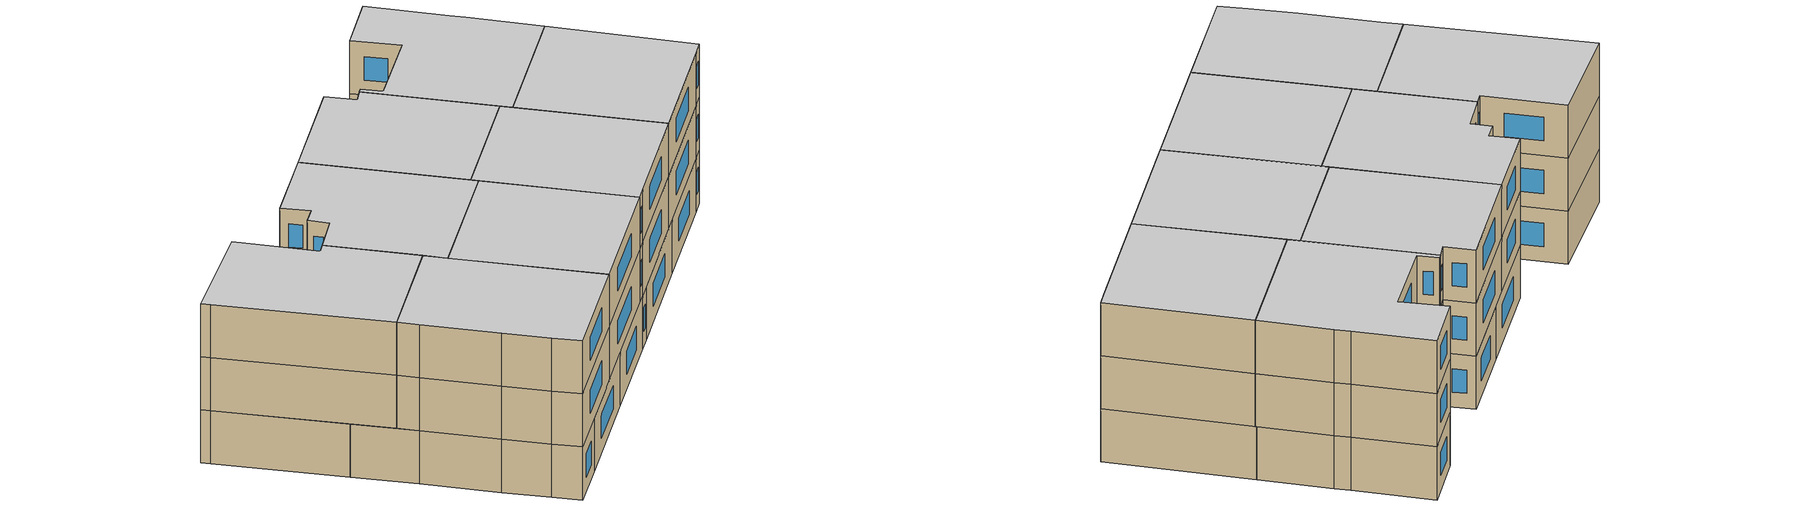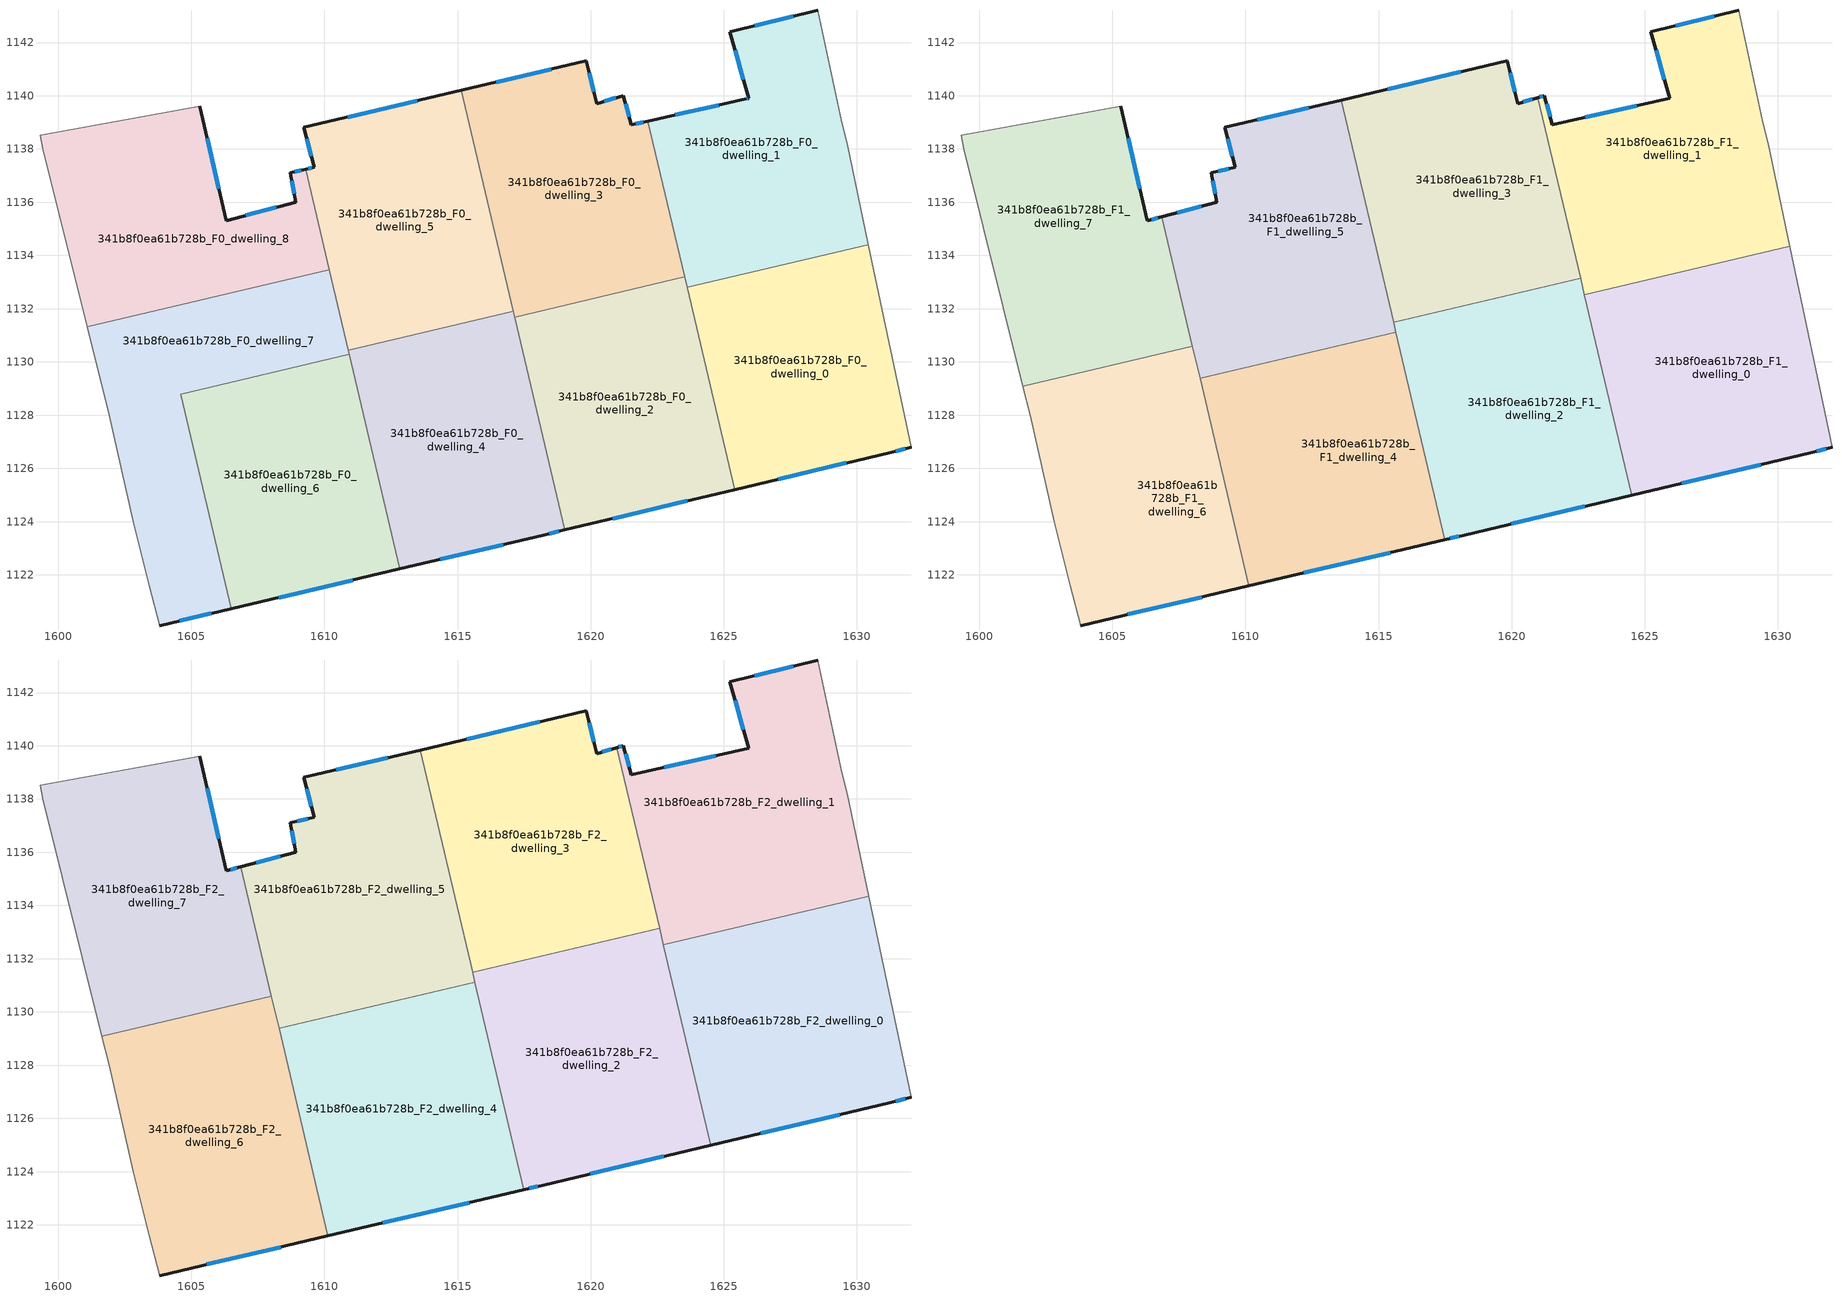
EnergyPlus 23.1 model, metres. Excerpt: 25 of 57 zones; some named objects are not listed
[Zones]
341b8f0ea61b728b_F0_dwelling_0
 floor ground (EU_floor_Construction): 1630.44,1134.41 1632.04,1126.79 1631.23,1126.59 1625.41,1125.21 1623.62,1132.8 z0
 wall outside (EU_wall_Construction): 1625.41,1125.21 1631.23,1126.59 1632.04,1126.79 z0:3
 wall to 341b8f0ea61b728b_F0_dwelling_2 (EU_wall_Construction): 1623.62,1132.8 1625.41,1125.21 z0:3
 wall to 341b8f0ea61b728b_F0_dwelling_1 (EU_wall_Construction): 1630.44,1134.41 1623.62,1132.8 z0:3
 wall adiabatic (EU_wall_Construction): 1632.04,1126.79 1630.44,1134.41 z0:3
 window (EU_Window_Construction): 1627.04,1125.6 1629.6,1126.21 / 1631.46,1126.65 1631.81,1126.74 z0.84:2.16
341b8f0ea61b728b_F0_dwelling_1
 floor ground (EU_floor_Construction): 1628.54,1143.21 1629.44,1139 1629.64,1138.2 1630.44,1134.41 1623.62,1132.8 1622.15,1139.04 1625.84,1139.88 1625.94,1139.91 1625.23,1142.41 1625.25,1142.41 z0
 wall outside (EU_wall_Construction): 1628.54,1143.21 1625.25,1142.41 1625.23,1142.41 1625.94,1139.91 1625.84,1139.88 1622.15,1139.04 z0:3
 wall adiabatic (EU_wall_Construction): 1630.44,1134.41 1629.64,1138.2 1629.44,1139 1628.54,1143.21 z0:3
 wall to 341b8f0ea61b728b_F0_dwelling_3 (EU_wall_Construction): 1622.15,1139.04 1623.53,1133.19 z0:3
 wall to 341b8f0ea61b728b_F0_dwelling_2 (EU_wall_Construction): 1623.53,1133.19 1623.62,1132.8 z0:3
 window (EU_Window_Construction): 1624.81,1139.65 1623.19,1139.28 / 1625.91,1139.9 1625.87,1139.89 / 1625.43,1141.71 1625.74,1140.61 / 1627.62,1142.98 1626.17,1142.63 z0.84:2.16
341b8f0ea61b728b_F0_dwelling_2
 floor ground (EU_floor_Construction): 1623.62,1132.8 1625.41,1125.21 1619.04,1123.69 1617.15,1131.69 1623.53,1133.19 z0
 wall outside (EU_wall_Construction): 1619.04,1123.69 1625.41,1125.21 z0:3
 wall to 341b8f0ea61b728b_F0_dwelling_3 (EU_wall_Construction): 1623.53,1133.19 1617.15,1131.69 z0:3
 wall to 341b8f0ea61b728b_F0_dwelling_4 (EU_wall_Construction): 1617.15,1131.69 1619.04,1123.69 z0:3
 window (EU_Window_Construction): 1620.82,1124.11 1623.63,1124.78 z0.84:2.16
 ceiling adiabatic (EU_roof_Construction): 1624.51,1124.99 1622.63,1132.98 1617.15,1131.69 1619.04,1123.69 z3; 1625.41,1125.21 1623.62,1132.8 1623.53,1133.19 1622.63,1132.98 1624.51,1124.99 z3
341b8f0ea61b728b_F0_dwelling_3
 floor ground (EU_floor_Construction): 1621.23,1140.01 1621.53,1138.91 1622.15,1139.04 1623.53,1133.19 1617.15,1131.69 1615.14,1140.2 1619.83,1141.31 1620.23,1139.71 z0
 wall outside (EU_wall_Construction): 1622.15,1139.04 1621.53,1138.91 1621.23,1140.01 1620.23,1139.71 1619.83,1141.31 1615.14,1140.2 z0:3
 wall to 341b8f0ea61b728b_F0_dwelling_5 (EU_wall_Construction): 1615.14,1140.2 1617.1,1131.91 z0:3
 wall to 341b8f0ea61b728b_F0_dwelling_4 (EU_wall_Construction): 1617.1,1131.91 1617.15,1131.69 z0:3
 window (EU_Window_Construction): 1621.98,1139.01 1621.71,1138.94 / 1618.52,1141 1616.46,1140.51 / 1620.12,1140.15 1619.94,1140.86 / 1620.95,1139.92 1620.51,1139.79 / 1621.45,1139.21 1621.32,1139.7 z0.84:2.16
341b8f0ea61b728b_F0_dwelling_4
 floor ground (EU_floor_Construction): 1617.1,1131.91 1619.04,1123.69 1618.22,1123.5 1612.84,1122.22 1610.9,1130.45 z0
 wall outside (EU_wall_Construction): 1612.84,1122.22 1618.22,1123.5 1619.04,1123.69 z0:3
 wall to 341b8f0ea61b728b_F0_dwelling_5 (EU_wall_Construction): 1617.1,1131.91 1610.9,1130.45 z0:3
 wall to 341b8f0ea61b728b_F0_dwelling_6 (EU_wall_Construction): 1610.94,1130.28 1612.84,1122.22 z0:3
 wall to 341b8f0ea61b728b_F0_dwelling_7 (EU_wall_Construction): 1610.9,1130.45 1610.94,1130.28 z0:3
 window (EU_Window_Construction): 1614.35,1122.58 1616.72,1123.14 / 1618.45,1123.55 1618.81,1123.63 z0.84:2.16
341b8f0ea61b728b_F0_dwelling_5
 floor ground (EU_floor_Construction): 1615.14,1140.2 1617.1,1131.91 1610.9,1130.45 1609.3,1137.24 1609.62,1137.31 1609.22,1138.81 z0
 wall outside (EU_wall_Construction): 1615.14,1140.2 1609.22,1138.81 1609.62,1137.31 1609.3,1137.24 z0:3
 wall to 341b8f0ea61b728b_F0_dwelling_8 (EU_wall_Construction): 1609.3,1137.24 1610.19,1133.46 z0:3
 wall to 341b8f0ea61b728b_F0_dwelling_7 (EU_wall_Construction): 1610.19,1133.46 1610.9,1130.45 z0:3
 window (EU_Window_Construction): 1609.53,1137.29 1609.39,1137.26 / 1609.34,1138.39 1609.51,1137.73 / 1613.48,1139.81 1610.88,1139.2 z0.84:2.16
341b8f0ea61b728b_F0_dwelling_6
 floor ground (EU_floor_Construction): 1610.94,1130.28 1612.84,1122.22 1606.51,1120.73 1604.61,1128.79 z0
 wall outside (EU_wall_Construction): 1606.51,1120.73 1612.84,1122.22 z0:3
 wall to 341b8f0ea61b728b_F0_dwelling_7 (EU_wall_Construction): 1610.94,1130.28 1604.61,1128.79 1606.51,1120.73 z0:3
 window (EU_Window_Construction): 1608.28,1121.15 1611.06,1121.81 z0.84:2.16
 ceiling adiabatic (EU_roof_Construction): 1610.14,1121.59 1608.23,1129.64 1604.61,1128.79 1606.51,1120.73 z3
341b8f0ea61b728b_F0_dwelling_7
 floor ground (EU_floor_Construction): 1610.19,1133.46 1610.94,1130.28 1604.61,1128.79 1606.51,1120.73 1603.81,1120.1 1603.41,1121.6 1602.81,1124 1601.92,1128 1601.09,1131.31 z0
 wall outside (EU_wall_Construction): 1603.81,1120.1 1606.51,1120.73 z0:3
 wall adiabatic (EU_wall_Construction): 1601.09,1131.31 1601.92,1128 1602.81,1124 1603.41,1121.6 1603.81,1120.1 z0:3
 wall to 341b8f0ea61b728b_F0_dwelling_8 (EU_wall_Construction): 1610.19,1133.46 1601.09,1131.31 z0:3
 window (EU_Window_Construction): 1604.57,1120.27 1605.75,1120.55 z0.84:2.16
341b8f0ea61b728b_F0_dwelling_8
 floor ground (EU_floor_Construction): 1609.3,1137.24 1610.19,1133.46 1601.09,1131.31 1599.42,1138.01 1599.32,1138.51 1605.32,1139.61 1606.32,1135.31 1608.92,1136.01 1608.72,1137.11 z0
 wall outside (EU_wall_Construction): 1609.3,1137.24 1608.72,1137.11 1608.92,1136.01 1606.32,1135.31 1605.32,1139.61 z0:3
 wall adiabatic (EU_wall_Construction): 1605.32,1139.61 1599.32,1138.51 1599.42,1138.01 1601.09,1131.31 z0:3
 window (EU_Window_Construction): 1608.19,1135.81 1607.05,1135.5 / 1608.78,1136.8 1608.87,1136.31 / 1609.14,1137.2 1608.88,1137.14 / 1606.04,1136.51 1605.6,1138.41 z0.84:2.16
341b8f0ea61b728b_F1_dwelling_0
 floor to 341b8f0ea61b728b_F0_dwelling_0 (EU_floor_Construction): 1630.45,1134.35 1632.04,1126.79 1631.23,1126.59 1625.41,1125.21 1623.64,1132.74 z3
 floor adiabatic (EU_floor_Construction): 1623.64,1132.74 1625.41,1125.21 1624.51,1124.99 1622.74,1132.53 z3
 wall outside (EU_wall_Construction): 1624.51,1124.99 1631.23,1126.59 1632.04,1126.79 z3:6
 wall to 341b8f0ea61b728b_F1_dwelling_1 (EU_wall_Construction): 1630.45,1134.35 1622.74,1132.53 z3:6
 wall adiabatic (EU_wall_Construction): 1632.04,1126.79 1630.45,1134.35 z3:6
 wall to 341b8f0ea61b728b_F1_dwelling_2 (EU_wall_Construction): 1622.74,1132.53 1624.51,1124.99 z3:6
 window (EU_Window_Construction): 1626.4,1125.44 1629.35,1126.15 / 1631.46,1126.65 1631.81,1126.74 z3.84:5.16
341b8f0ea61b728b_F1_dwelling_1
 floor to 341b8f0ea61b728b_F0_dwelling_1 (EU_floor_Construction): 1628.54,1143.21 1629.44,1139 1629.64,1138.2 1630.43,1134.41 1623.62,1132.8 1622.15,1139.04 1625.94,1139.91 1625.23,1142.41 z3
 floor to 341b8f0ea61b728b_F0_dwelling_0 (EU_floor_Construction): 1630.43,1134.41 1630.45,1134.35 1623.64,1132.74 1623.62,1132.8 z3
 floor to 341b8f0ea61b728b_F0_dwelling_3 (EU_floor_Construction): 1622.15,1139.04 1623.53,1133.19 1622.63,1132.98 1620.99,1139.93 1621.23,1140.01 1621.53,1138.91 z3
 floor adiabatic (EU_floor_Construction): 1623.53,1133.19 1623.62,1132.8 1623.64,1132.74 1622.74,1132.53 1622.63,1132.98 z3
 wall outside (EU_wall_Construction): 1628.54,1143.21 1625.23,1142.41 1625.94,1139.91 1621.53,1138.91 1621.23,1140.01 1620.99,1139.93 z3:6
 wall adiabatic (EU_wall_Construction): 1630.45,1134.35 1629.64,1138.2 1629.44,1139 1628.54,1143.21 z3:6
 wall to 341b8f0ea61b728b_F1_dwelling_3 (EU_wall_Construction): 1620.99,1139.93 1622.59,1133.15 z3:6
 wall to 341b8f0ea61b728b_F1_dwelling_2 (EU_wall_Construction): 1622.59,1133.15 1622.74,1132.53 z3:6
 window (EU_Window_Construction): 1621.16,1139.99 1621.06,1139.95 / 1621.45,1139.21 1621.32,1139.7 / 1624.7,1139.62 1622.77,1139.19 / 1625.43,1141.71 1625.74,1140.61 / 1627.61,1142.98 1626.16,1142.63 z3.84:5.16
341b8f0ea61b728b_F1_dwelling_2
 floor to 341b8f0ea61b728b_F0_dwelling_3 (EU_floor_Construction): 1622.59,1133.15 1622.63,1132.98 1617.15,1131.69 1617.11,1131.86 z3
 floor to 341b8f0ea61b728b_F0_dwelling_4 (EU_floor_Construction): 1617.11,1131.86 1619.04,1123.69 1618.22,1123.5 1617.49,1123.32 1615.57,1131.5 z3
 floor adiabatic (EU_floor_Construction): 1622.63,1132.98 1624.51,1124.99 1618.22,1123.5 1619.04,1123.69 1617.15,1131.69 z3
 wall outside (EU_wall_Construction): 1617.49,1123.32 1618.22,1123.5 1624.51,1124.99 z3:6
 wall to 341b8f0ea61b728b_F1_dwelling_3 (EU_wall_Construction): 1622.59,1133.15 1615.57,1131.5 z3:6
 wall to 341b8f0ea61b728b_F1_dwelling_4 (EU_wall_Construction): 1615.66,1131.11 1617.49,1123.32 z3:6
 wall to 341b8f0ea61b728b_F1_dwelling_5 (EU_wall_Construction): 1615.57,1131.5 1615.66,1131.11 z3:6
 window (EU_Window_Construction): 1617.7,1123.37 1618.02,1123.45 / 1619.99,1123.91 1622.75,1124.57 z3.84:5.16
341b8f0ea61b728b_F1_dwelling_3
 floor to 341b8f0ea61b728b_F0_dwelling_3 (EU_floor_Construction): 1620.99,1139.93 1622.59,1133.15 1617.11,1131.86 1615.14,1140.2 1619.83,1141.31 1620.23,1139.71 z3
 floor to 341b8f0ea61b728b_F0_dwelling_5 (EU_floor_Construction): 1615.14,1140.2 1617.1,1131.91 1615.56,1131.54 1613.6,1139.84 z3
 floor to 341b8f0ea61b728b_F0_dwelling_4 (EU_floor_Construction): 1617.1,1131.91 1617.11,1131.86 1615.57,1131.5 1615.56,1131.54 z3
 wall outside (EU_wall_Construction): 1620.99,1139.93 1620.23,1139.71 1619.83,1141.31 1613.6,1139.84 z3:6
 wall to 341b8f0ea61b728b_F1_dwelling_5 (EU_wall_Construction): 1613.6,1139.84 1615.57,1131.5 z3:6
 window (EU_Window_Construction): 1618.08,1140.9 1615.35,1140.25 / 1620.12,1140.15 1619.94,1140.86 / 1620.78,1139.87 1620.44,1139.77 z3.84:5.16
341b8f0ea61b728b_F1_dwelling_4
 floor to 341b8f0ea61b728b_F0_dwelling_4 (EU_floor_Construction): 1615.66,1131.12 1617.49,1123.32 1612.84,1122.22 1611,1130.02 z3
 floor to 341b8f0ea61b728b_F0_dwelling_6 (EU_floor_Construction): 1611,1130.02 1612.84,1122.22 1610.14,1121.59 1608.3,1129.38 z3
 wall outside (EU_wall_Construction): 1610.14,1121.59 1617.49,1123.32 z3:6
 wall to 341b8f0ea61b728b_F1_dwelling_5 (EU_wall_Construction): 1615.66,1131.12 1608.3,1129.38 z3:6
 wall to 341b8f0ea61b728b_F1_dwelling_6 (EU_wall_Construction): 1608.3,1129.38 1610.14,1121.59 z3:6
 window (EU_Window_Construction): 1612.2,1122.07 1615.43,1122.84 z3.84:5.16
341b8f0ea61b728b_F1_dwelling_5
 floor to 341b8f0ea61b728b_F0_dwelling_5 (EU_floor_Construction): 1613.6,1139.84 1615.56,1131.54 1610.9,1130.45 1609.3,1137.23 1609.62,1137.31 1609.22,1138.81 z3
 floor to 341b8f0ea61b728b_F0_dwelling_4 (EU_floor_Construction): 1615.56,1131.54 1615.66,1131.12 1611,1130.02 1610.9,1130.45 z3
 floor to 341b8f0ea61b728b_F0_dwelling_8 (EU_floor_Construction): 1609.3,1137.23 1610.19,1133.46 1607.49,1132.82 1606.86,1135.45 1608.92,1136.01 1608.72,1137.11 z3
 floor to 341b8f0ea61b728b_F0_dwelling_6 (EU_floor_Construction): 1610.94,1130.28 1611,1130.02 1608.3,1129.38 1608.24,1129.64 z3
 floor to 341b8f0ea61b728b_F0_dwelling_7 (EU_floor_Construction): 1610.19,1133.46 1610.94,1130.28 1608.24,1129.64 1607.49,1132.82 z3
 wall outside (EU_wall_Construction): 1613.6,1139.84 1609.22,1138.81 1609.62,1137.31 1608.72,1137.11 1608.92,1136.01 1606.86,1135.45 z3:6
 wall to 341b8f0ea61b728b_F1_dwelling_7 (EU_wall_Construction): 1606.86,1135.45 1608.01,1130.59 z3:6
 wall to 341b8f0ea61b728b_F1_dwelling_6 (EU_wall_Construction): 1608.01,1130.59 1608.3,1129.38 z3:6
 window (EU_Window_Construction): 1612.37,1139.55 1610.45,1139.1 / 1608.34,1135.85 1607.44,1135.61 / 1608.78,1136.8 1608.87,1136.31 / 1609.37,1137.25 1608.97,1137.16 / 1609.34,1138.39 1609.51,1137.73 z3.84:5.16
341b8f0ea61b728b_F1_dwelling_6
 floor to 341b8f0ea61b728b_F0_dwelling_7 (EU_floor_Construction): 1608.01,1130.59 1608.23,1129.64 1604.61,1128.79 1606.51,1120.73 1603.81,1120.1 1603.41,1121.6 1602.81,1124 1601.92,1128 1601.64,1129.09 z3
 floor adiabatic (EU_floor_Construction): 1608.23,1129.64 1610.14,1121.59 1603.81,1120.1 1606.51,1120.73 1604.61,1128.79 z3
 wall outside (EU_wall_Construction): 1603.81,1120.1 1610.14,1121.59 z3:6
 wall adiabatic (EU_wall_Construction): 1601.64,1129.09 1601.92,1128 1602.81,1124 1603.41,1121.6 1603.81,1120.1 z3:6
 wall to 341b8f0ea61b728b_F1_dwelling_7 (EU_wall_Construction): 1608.01,1130.59 1601.64,1129.09 z3:6
 window (EU_Window_Construction): 1605.59,1120.51 1608.36,1121.17 z3.84:5.16
341b8f0ea61b728b_F1_dwelling_7
 floor to 341b8f0ea61b728b_F0_dwelling_7 (EU_floor_Construction): 1607.48,1132.82 1608.01,1130.59 1601.64,1129.09 1601.09,1131.31 z3
 floor to 341b8f0ea61b728b_F0_dwelling_8 (EU_floor_Construction): 1605.32,1139.61 1606.32,1135.31 1606.86,1135.45 1607.48,1132.82 1601.09,1131.31 1599.42,1138.01 1599.32,1138.51 z3
 wall outside (EU_wall_Construction): 1606.86,1135.45 1606.32,1135.31 1605.32,1139.61 z3:6
 wall adiabatic (EU_wall_Construction): 1605.32,1139.61 1599.32,1138.51 1599.42,1138.01 1601.64,1129.09 z3:6
 window (EU_Window_Construction): 1606.04,1136.51 1605.6,1138.41 / 1606.71,1135.41 1606.47,1135.35 z3.84:5.16
341b8f0ea61b728b_F2_dwelling_0
 floor to 341b8f0ea61b728b_F1_dwelling_0 (EU_floor_Construction): 1630.45,1134.35 1632.04,1126.79 1631.23,1126.59 1624.51,1124.99 1622.74,1132.53 z6
 wall outside (EU_wall_Construction): 1624.51,1124.99 1631.23,1126.59 1632.04,1126.79 z6:9
 wall to 341b8f0ea61b728b_F2_dwelling_1 (EU_wall_Construction): 1630.45,1134.35 1622.74,1132.53 z6:9
 wall adiabatic (EU_wall_Construction): 1632.04,1126.79 1630.45,1134.35 z6:9
 wall to 341b8f0ea61b728b_F2_dwelling_2 (EU_wall_Construction): 1622.74,1132.53 1624.51,1124.99 z6:9
 window (EU_Window_Construction): 1626.4,1125.44 1629.35,1126.15 / 1631.46,1126.65 1631.81,1126.74 z6.84:8.16
 ceiling to 341b8f0ea61b728b_F3_dwelling_0 (EU_floor_Construction): 1631.23,1126.59 1632.04,1126.79 1630.45,1134.35 1622.74,1132.53 1624.51,1124.99 z9
341b8f0ea61b728b_F2_dwelling_1
 floor to 341b8f0ea61b728b_F1_dwelling_1 (EU_floor_Construction): 1628.54,1143.21 1629.44,1139 1629.64,1138.2 1630.45,1134.35 1622.74,1132.53 1620.99,1139.93 1621.23,1140.01 1621.53,1138.91 1625.94,1139.91 1625.23,1142.41 z6
 wall outside (EU_wall_Construction): 1628.54,1143.21 1625.23,1142.41 1625.94,1139.91 1621.53,1138.91 1621.23,1140.01 1620.99,1139.93 z6:9
 wall adiabatic (EU_wall_Construction): 1630.45,1134.35 1629.64,1138.2 1629.44,1139 1628.54,1143.21 z6:9
 wall to 341b8f0ea61b728b_F2_dwelling_3 (EU_wall_Construction): 1620.99,1139.93 1622.59,1133.15 z6:9
 wall to 341b8f0ea61b728b_F2_dwelling_2 (EU_wall_Construction): 1622.59,1133.15 1622.74,1132.53 z6:9
 window (EU_Window_Construction): 1621.16,1139.99 1621.06,1139.95 / 1621.45,1139.21 1621.32,1139.7 / 1624.7,1139.62 1622.77,1139.19 / 1625.43,1141.71 1625.74,1140.61 / 1627.61,1142.98 1626.16,1142.63 z6.84:8.16
 ceiling to 341b8f0ea61b728b_F3_dwelling_1 (EU_floor_Construction): 1630.45,1134.35 1629.64,1138.2 1629.44,1139 1628.54,1143.21 1625.23,1142.41 1625.94,1139.91 1621.53,1138.91 1621.23,1140.01 1620.99,1139.93 1622.74,1132.53 z9
341b8f0ea61b728b_F2_dwelling_2
 floor to 341b8f0ea61b728b_F1_dwelling_2 (EU_floor_Construction): 1622.59,1133.15 1624.51,1124.99 1618.22,1123.5 1617.49,1123.32 1615.57,1131.5 z6
 wall outside (EU_wall_Construction): 1617.49,1123.32 1618.22,1123.5 1624.51,1124.99 z6:9
 wall to 341b8f0ea61b728b_F2_dwelling_3 (EU_wall_Construction): 1622.59,1133.15 1615.57,1131.5 z6:9
 wall to 341b8f0ea61b728b_F2_dwelling_4 (EU_wall_Construction): 1615.66,1131.11 1617.49,1123.32 z6:9
 wall to 341b8f0ea61b728b_F2_dwelling_5 (EU_wall_Construction): 1615.57,1131.5 1615.66,1131.11 z6:9
 window (EU_Window_Construction): 1617.7,1123.37 1618.02,1123.45 / 1619.99,1123.91 1622.75,1124.57 z6.84:8.16
 ceiling to 341b8f0ea61b728b_F3_dwelling_2 (EU_floor_Construction): 1624.51,1124.99 1622.59,1133.15 1615.57,1131.5 1617.49,1123.32 1618.22,1123.5 z9
341b8f0ea61b728b_F2_dwelling_3
 floor to 341b8f0ea61b728b_F1_dwelling_3 (EU_floor_Construction): 1620.99,1139.93 1622.59,1133.15 1615.57,1131.5 1613.6,1139.84 1619.83,1141.31 1620.23,1139.71 z6
 wall outside (EU_wall_Construction): 1620.99,1139.93 1620.23,1139.71 1619.83,1141.31 1613.6,1139.84 z6:9
 wall to 341b8f0ea61b728b_F2_dwelling_5 (EU_wall_Construction): 1613.6,1139.84 1615.57,1131.5 z6:9
 window (EU_Window_Construction): 1618.08,1140.9 1615.35,1140.25 / 1620.12,1140.15 1619.94,1140.86 / 1620.78,1139.87 1620.44,1139.77 z6.84:8.16
 ceiling to 341b8f0ea61b728b_F3_dwelling_3 (EU_floor_Construction): 1622.59,1133.15 1620.99,1139.93 1620.23,1139.71 1619.83,1141.31 1613.6,1139.84 1615.57,1131.5 z9
341b8f0ea61b728b_F2_dwelling_4
 floor to 341b8f0ea61b728b_F1_dwelling_4 (EU_floor_Construction): 1615.66,1131.12 1617.49,1123.32 1610.14,1121.59 1608.3,1129.38 z6
 wall outside (EU_wall_Construction): 1610.14,1121.59 1617.49,1123.32 z6:9
 wall to 341b8f0ea61b728b_F2_dwelling_5 (EU_wall_Construction): 1615.66,1131.12 1608.3,1129.38 z6:9
 wall to 341b8f0ea61b728b_F2_dwelling_6 (EU_wall_Construction): 1608.3,1129.38 1610.14,1121.59 z6:9
 window (EU_Window_Construction): 1612.2,1122.07 1615.43,1122.84 z6.84:8.16
 ceiling to 341b8f0ea61b728b_F3_dwelling_4 (EU_floor_Construction): 1617.49,1123.32 1615.66,1131.12 1608.3,1129.38 1610.14,1121.59 z9
341b8f0ea61b728b_F2_dwelling_5
 floor to 341b8f0ea61b728b_F1_dwelling_5 (EU_floor_Construction): 1613.6,1139.84 1615.66,1131.12 1608.3,1129.38 1606.86,1135.45 1608.92,1136.01 1608.72,1137.11 1609.62,1137.31 1609.22,1138.81 z6
 wall outside (EU_wall_Construction): 1613.6,1139.84 1609.22,1138.81 1609.62,1137.31 1608.72,1137.11 1608.92,1136.01 1606.86,1135.45 z6:9
 wall to 341b8f0ea61b728b_F2_dwelling_7 (EU_wall_Construction): 1606.86,1135.45 1608.01,1130.59 z6:9
 wall to 341b8f0ea61b728b_F2_dwelling_6 (EU_wall_Construction): 1608.01,1130.59 1608.3,1129.38 z6:9
 window (EU_Window_Construction): 1612.37,1139.55 1610.45,1139.1 / 1608.34,1135.85 1607.44,1135.61 / 1608.78,1136.8 1608.87,1136.31 / 1609.37,1137.25 1608.97,1137.16 / 1609.34,1138.39 1609.51,1137.73 z6.84:8.16
 ceiling to 341b8f0ea61b728b_F3_dwelling_5 (EU_floor_Construction): 1615.66,1131.12 1613.6,1139.84 1609.22,1138.81 1609.62,1137.31 1608.72,1137.11 1608.92,1136.01 1606.86,1135.45 1608.3,1129.38 z9
341b8f0ea61b728b_F2_dwelling_6
 floor to 341b8f0ea61b728b_F1_dwelling_6 (EU_floor_Construction): 1608.01,1130.59 1610.14,1121.59 1603.81,1120.1 1603.41,1121.6 1602.81,1124 1601.92,1128 1601.64,1129.09 z6
 wall outside (EU_wall_Construction): 1603.81,1120.1 1610.14,1121.59 z6:9
 wall adiabatic (EU_wall_Construction): 1601.64,1129.09 1601.92,1128 1602.81,1124 1603.41,1121.6 1603.81,1120.1 z6:9
 wall to 341b8f0ea61b728b_F2_dwelling_7 (EU_wall_Construction): 1608.01,1130.59 1601.64,1129.09 z6:9
 window (EU_Window_Construction): 1605.59,1120.51 1608.36,1121.17 z6.84:8.16
 ceiling to 341b8f0ea61b728b_F3_dwelling_6 (EU_floor_Construction): 1610.14,1121.59 1608.01,1130.59 1601.64,1129.09 1601.92,1128 1602.81,1124 1603.41,1121.6 1603.81,1120.1 z9
341b8f0ea61b728b_F2_dwelling_7
 floor to 341b8f0ea61b728b_F1_dwelling_7 (EU_floor_Construction): 1605.32,1139.61 1606.32,1135.31 1606.86,1135.45 1608.01,1130.59 1601.64,1129.09 1599.42,1138.01 1599.32,1138.51 z6
 wall outside (EU_wall_Construction): 1606.86,1135.45 1606.32,1135.31 1605.32,1139.61 z6:9
 wall adiabatic (EU_wall_Construction): 1605.32,1139.61 1599.32,1138.51 1599.42,1138.01 1601.64,1129.09 z6:9
 window (EU_Window_Construction): 1606.04,1136.51 1605.6,1138.41 / 1606.71,1135.41 1606.47,1135.35 z6.84:8.16
 ceiling to 341b8f0ea61b728b_F3_dwelling_7 (EU_floor_Construction): 1608.01,1130.59 1606.86,1135.45 1606.32,1135.31 1605.32,1139.61 1599.32,1138.51 1599.42,1138.01 1601.64,1129.09 z9
[Building]
EU S2 Campaign: North Axis=0; Terrain=City; Solar Distribution=FullExterior
[Site:Location]
Lyon-Bron: Latitude=45.75; Longitude=5; Time Zone=1; Elevation=198
[SizingPeriod:WeatherFileDays]
AnnualSizingPeriod: Begin Month=1; Begin Day of Month=1; End Month=12; End Day of Month=31; Day of Week for Start Day=Monday; Use Weather File Daylight Saving Period=No; Use Weather File Rain and Snow Indicators=No
[MATERIAL]
EU_InternalMass_Material: Roughness=MediumRough; Thickness=0.1; Conductivity=1; Density=1800; Specific Heat=900; Thermal Absorptance=0.9; Solar Absorptance=0.7; Visible Absorptance=0.7
[MATERIAL:NOMASS] Roughness=MediumRough; Thermal Absorptance=0.9; Solar Absorptance=0.7; Visible Absorptance=0.7
Name | Thermal Resistance
EU_wall_NoMass | 0.776494
EU_roof_NoMass | 0.486893
EU_floor_NoMass | 0.421597
[WINDOWMATERIAL:SIMPLEGLAZINGSYSTEM]
EU_Window_SimpleGlazing: UFactor=4.24961; Solar Heat Gain Coefficient=0.83; Visible Transmittance=0.83
[CONSTRUCTION]
EU_wall_Construction: EU_wall_NoMass
EU_roof_Construction: EU_roof_NoMass
EU_floor_Construction: EU_floor_NoMass
EU_Window_Construction: EU_Window_SimpleGlazing
EU_InternalMass_Construction: EU_InternalMass_Material
[ZONE] Type=1; Multiplier=1; Ceiling Height=autocalculate; Floor Area=autocalculate; Part of Total Floor Area=Yes
Name | Volume
341b8f0ea61b728b_F0_dwelling_0; 341b8f0ea61b728b_F0_dwelling_3 | 161.432
341b8f0ea61b728b_F1_dwelling_0; 341b8f0ea61b728b_F2_dwelling_0 | 181.633
341b8f0ea61b728b_F0_dwelling_1 | 161.427
341b8f0ea61b728b_F1_dwelling_1; 341b8f0ea61b728b_F2_dwelling_1; 341b8f0ea61b728b_F1_dwelling_5; 341b8f0ea61b728b_F2_dwelling_5; 341b8f0ea61b728b_F1_dwelling_7; 341b8f0ea61b728b_F2_dwelling_7 | 181.619
341b8f0ea61b728b_F0_dwelling_2; 341b8f0ea61b728b_F0_dwelling_5 | 161.462
341b8f0ea61b728b_F1_dwelling_2; 341b8f0ea61b728b_F2_dwelling_2 | 181.617
341b8f0ea61b728b_F1_dwelling_3; 341b8f0ea61b728b_F2_dwelling_3 | 181.616
341b8f0ea61b728b_F0_dwelling_4 | 161.457
341b8f0ea61b728b_F1_dwelling_4; 341b8f0ea61b728b_F2_dwelling_4 | 181.629
341b8f0ea61b728b_F0_dwelling_6 | 161.439
341b8f0ea61b728b_F1_dwelling_6; 341b8f0ea61b728b_F2_dwelling_6 | 181.606
341b8f0ea61b728b_F0_dwelling_7 | 161.423
341b8f0ea61b728b_F0_dwelling_8 | 161.429
[INTERNALMASS] Construction=EU_InternalMass_Construction
Name | Zone or ZoneList | Surface Area
341b8f0ea61b728b_F0_dwelling_0_EU_InternalMass | 341b8f0ea61b728b_F0_dwelling_0 | 53.8116
341b8f0ea61b728b_F0_dwelling_1_EU_InternalMass | 341b8f0ea61b728b_F0_dwelling_1 | 53.8099
341b8f0ea61b728b_F0_dwelling_2_EU_InternalMass | 341b8f0ea61b728b_F0_dwelling_2 | 53.8224
341b8f0ea61b728b_F0_dwelling_3_EU_InternalMass | 341b8f0ea61b728b_F0_dwelling_3 | 53.811
341b8f0ea61b728b_F0_dwelling_4_EU_InternalMass | 341b8f0ea61b728b_F0_dwelling_4 | 53.8185
341b8f0ea61b728b_F0_dwelling_5_EU_InternalMass | 341b8f0ea61b728b_F0_dwelling_5 | 53.8197
341b8f0ea61b728b_F0_dwelling_6_EU_InternalMass | 341b8f0ea61b728b_F0_dwelling_6 | 53.8139
341b8f0ea61b728b_F0_dwelling_7_EU_InternalMass | 341b8f0ea61b728b_F0_dwelling_7 | 53.8078
341b8f0ea61b728b_F0_dwelling_8_EU_InternalMass | 341b8f0ea61b728b_F0_dwelling_8 | 53.8104
341b8f0ea61b728b_F1_dwelling_0_EU_InternalMass | 341b8f0ea61b728b_F1_dwelling_0 | 60.5428
341b8f0ea61b728b_F1_dwelling_1_EU_InternalMass | 341b8f0ea61b728b_F1_dwelling_1 | 60.5404
341b8f0ea61b728b_F1_dwelling_2_EU_InternalMass | 341b8f0ea61b728b_F1_dwelling_2 | 60.5387
341b8f0ea61b728b_F1_dwelling_3_EU_InternalMass | 341b8f0ea61b728b_F1_dwelling_3 | 60.5369
341b8f0ea61b728b_F1_dwelling_4_EU_InternalMass | 341b8f0ea61b728b_F1_dwelling_4 | 60.5429
341b8f0ea61b728b_F1_dwelling_5_EU_InternalMass | 341b8f0ea61b728b_F1_dwelling_5 | 60.5401
341b8f0ea61b728b_F1_dwelling_6_EU_InternalMass | 341b8f0ea61b728b_F1_dwelling_6 | 60.5357
341b8f0ea61b728b_F1_dwelling_7_EU_InternalMass | 341b8f0ea61b728b_F1_dwelling_7 | 60.5386
341b8f0ea61b728b_F2_dwelling_0_EU_InternalMass | 341b8f0ea61b728b_F2_dwelling_0 | 60.5428
341b8f0ea61b728b_F2_dwelling_1_EU_InternalMass | 341b8f0ea61b728b_F2_dwelling_1 | 60.5404
341b8f0ea61b728b_F2_dwelling_2_EU_InternalMass | 341b8f0ea61b728b_F2_dwelling_2 | 60.5387
341b8f0ea61b728b_F2_dwelling_3_EU_InternalMass | 341b8f0ea61b728b_F2_dwelling_3 | 60.5369
341b8f0ea61b728b_F2_dwelling_4_EU_InternalMass | 341b8f0ea61b728b_F2_dwelling_4 | 60.5429
341b8f0ea61b728b_F2_dwelling_5_EU_InternalMass | 341b8f0ea61b728b_F2_dwelling_5 | 60.5401
341b8f0ea61b728b_F2_dwelling_6_EU_InternalMass | 341b8f0ea61b728b_F2_dwelling_6 | 60.5357
341b8f0ea61b728b_F2_dwelling_7_EU_InternalMass | 341b8f0ea61b728b_F2_dwelling_7 | 60.5386
[OTHEREQUIPMENT] Fuel Type=Electricity; Design Level Calculation Method=Watts/Area; Power per Zone Floor Area=1; Fraction Latent=0; Fraction Radiant=0; Fraction Lost=0; Carbon Dioxide Generation Rate=0; EndUse Subcategory=EU_Step8_InternalGains
Name | Zone or ZoneList or Space or SpaceList | Schedule
EU_Step8_InternalGain_341b8f0ea61b728b_F0_dwelling_0_f000 | 341b8f0ea61b728b_F0_dwelling_0 | EU_Step8_GainSchedule_341b8f0ea61b728b_F0_dwelling_0_f000
EU_Step8_InternalGain_341b8f0ea61b728b_F0_dwelling_1_f000 | 341b8f0ea61b728b_F0_dwelling_1 | EU_Step8_GainSchedule_341b8f0ea61b728b_F0_dwelling_1_f000
EU_Step8_InternalGain_341b8f0ea61b728b_F0_dwelling_2_f000 | 341b8f0ea61b728b_F0_dwelling_2 | EU_Step8_GainSchedule_341b8f0ea61b728b_F0_dwelling_2_f000
EU_Step8_InternalGain_341b8f0ea61b728b_F0_dwelling_3_f000 | 341b8f0ea61b728b_F0_dwelling_3 | EU_Step8_GainSchedule_341b8f0ea61b728b_F0_dwelling_3_f000
EU_Step8_InternalGain_341b8f0ea61b728b_F0_dwelling_4_f000 | 341b8f0ea61b728b_F0_dwelling_4 | EU_Step8_GainSchedule_341b8f0ea61b728b_F0_dwelling_4_f000
EU_Step8_InternalGain_341b8f0ea61b728b_F0_dwelling_5_f000 | 341b8f0ea61b728b_F0_dwelling_5 | EU_Step8_GainSchedule_341b8f0ea61b728b_F0_dwelling_5_f000
EU_Step8_InternalGain_341b8f0ea61b728b_F0_dwelling_6_f000 | 341b8f0ea61b728b_F0_dwelling_6 | EU_Step8_GainSchedule_341b8f0ea61b728b_F0_dwelling_6_f000
EU_Step8_InternalGain_341b8f0ea61b728b_F0_dwelling_7_f000 | 341b8f0ea61b728b_F0_dwelling_7 | EU_Step8_GainSchedule_341b8f0ea61b728b_F0_dwelling_7_f000
EU_Step8_InternalGain_341b8f0ea61b728b_F0_dwelling_8_f000 | 341b8f0ea61b728b_F0_dwelling_8 | EU_Step8_GainSchedule_341b8f0ea61b728b_F0_dwelling_8_f000
EU_Step8_InternalGain_341b8f0ea61b728b_F1_dwelling_0_f000 | 341b8f0ea61b728b_F1_dwelling_0 | EU_Step8_GainSchedule_341b8f0ea61b728b_F1_dwelling_0_f000
EU_Step8_InternalGain_341b8f0ea61b728b_F1_dwelling_1_f000 | 341b8f0ea61b728b_F1_dwelling_1 | EU_Step8_GainSchedule_341b8f0ea61b728b_F1_dwelling_1_f000
EU_Step8_InternalGain_341b8f0ea61b728b_F1_dwelling_2_f000 | 341b8f0ea61b728b_F1_dwelling_2 | EU_Step8_GainSchedule_341b8f0ea61b728b_F1_dwelling_2_f000
EU_Step8_InternalGain_341b8f0ea61b728b_F1_dwelling_3_f000 | 341b8f0ea61b728b_F1_dwelling_3 | EU_Step8_GainSchedule_341b8f0ea61b728b_F1_dwelling_3_f000
EU_Step8_InternalGain_341b8f0ea61b728b_F1_dwelling_4_f000 | 341b8f0ea61b728b_F1_dwelling_4 | EU_Step8_GainSchedule_341b8f0ea61b728b_F1_dwelling_4_f000
EU_Step8_InternalGain_341b8f0ea61b728b_F1_dwelling_5_f000 | 341b8f0ea61b728b_F1_dwelling_5 | EU_Step8_GainSchedule_341b8f0ea61b728b_F1_dwelling_5_f000
EU_Step8_InternalGain_341b8f0ea61b728b_F1_dwelling_6_f000 | 341b8f0ea61b728b_F1_dwelling_6 | EU_Step8_GainSchedule_341b8f0ea61b728b_F1_dwelling_6_f000
EU_Step8_InternalGain_341b8f0ea61b728b_F1_dwelling_7_f000 | 341b8f0ea61b728b_F1_dwelling_7 | EU_Step8_GainSchedule_341b8f0ea61b728b_F1_dwelling_7_f000
EU_Step8_InternalGain_341b8f0ea61b728b_F2_dwelling_0_f000 | 341b8f0ea61b728b_F2_dwelling_0 | EU_Step8_GainSchedule_341b8f0ea61b728b_F2_dwelling_0_f000
EU_Step8_InternalGain_341b8f0ea61b728b_F2_dwelling_1_f000 | 341b8f0ea61b728b_F2_dwelling_1 | EU_Step8_GainSchedule_341b8f0ea61b728b_F2_dwelling_1_f000
EU_Step8_InternalGain_341b8f0ea61b728b_F2_dwelling_2_f000 | 341b8f0ea61b728b_F2_dwelling_2 | EU_Step8_GainSchedule_341b8f0ea61b728b_F2_dwelling_2_f000
EU_Step8_InternalGain_341b8f0ea61b728b_F2_dwelling_3_f000 | 341b8f0ea61b728b_F2_dwelling_3 | EU_Step8_GainSchedule_341b8f0ea61b728b_F2_dwelling_3_f000
EU_Step8_InternalGain_341b8f0ea61b728b_F2_dwelling_4_f000 | 341b8f0ea61b728b_F2_dwelling_4 | EU_Step8_GainSchedule_341b8f0ea61b728b_F2_dwelling_4_f000
EU_Step8_InternalGain_341b8f0ea61b728b_F2_dwelling_5_f000 | 341b8f0ea61b728b_F2_dwelling_5 | EU_Step8_GainSchedule_341b8f0ea61b728b_F2_dwelling_5_f000
EU_Step8_InternalGain_341b8f0ea61b728b_F2_dwelling_6_f000 | 341b8f0ea61b728b_F2_dwelling_6 | EU_Step8_GainSchedule_341b8f0ea61b728b_F2_dwelling_6_f000
EU_Step8_InternalGain_341b8f0ea61b728b_F2_dwelling_7_f000 | 341b8f0ea61b728b_F2_dwelling_7 | EU_Step8_GainSchedule_341b8f0ea61b728b_F2_dwelling_7_f000
[ZONEVENTILATION:DESIGNFLOWRATE] Schedule=EU_AlwaysOn; Design Flow Rate Calculation Method=AirChanges/Hour; Air Changes per Hour=0.693814; Ventilation Type=Natural; Fan Pressure Rise=0; Fan Total Efficiency=1; Constant Term Coefficient=1; Temperature Term Coefficient=0; Velocity Term Coefficient=0; Velocity Squared Term Coefficient=0; Minimum Indoor Temperature=-100; Maximum Indoor Temperature=100; Delta Temperature=-100; Minimum Outdoor Temperature=-100; Maximum Outdoor Temperature=100; Maximum Wind Speed=40
Name | Zone or ZoneList or Space or SpaceList
EU_ConstantAir_341b8f0ea61b728b_F0_dwelling_0 | 341b8f0ea61b728b_F0_dwelling_0
EU_ConstantAir_341b8f0ea61b728b_F0_dwelling_1 | 341b8f0ea61b728b_F0_dwelling_1
EU_ConstantAir_341b8f0ea61b728b_F0_dwelling_2 | 341b8f0ea61b728b_F0_dwelling_2
EU_ConstantAir_341b8f0ea61b728b_F0_dwelling_3 | 341b8f0ea61b728b_F0_dwelling_3
EU_ConstantAir_341b8f0ea61b728b_F0_dwelling_4 | 341b8f0ea61b728b_F0_dwelling_4
EU_ConstantAir_341b8f0ea61b728b_F0_dwelling_5 | 341b8f0ea61b728b_F0_dwelling_5
EU_ConstantAir_341b8f0ea61b728b_F0_dwelling_6 | 341b8f0ea61b728b_F0_dwelling_6
EU_ConstantAir_341b8f0ea61b728b_F0_dwelling_7 | 341b8f0ea61b728b_F0_dwelling_7
EU_ConstantAir_341b8f0ea61b728b_F0_dwelling_8 | 341b8f0ea61b728b_F0_dwelling_8
EU_ConstantAir_341b8f0ea61b728b_F1_dwelling_0 | 341b8f0ea61b728b_F1_dwelling_0
EU_ConstantAir_341b8f0ea61b728b_F1_dwelling_1 | 341b8f0ea61b728b_F1_dwelling_1
EU_ConstantAir_341b8f0ea61b728b_F1_dwelling_2 | 341b8f0ea61b728b_F1_dwelling_2
EU_ConstantAir_341b8f0ea61b728b_F1_dwelling_3 | 341b8f0ea61b728b_F1_dwelling_3
EU_ConstantAir_341b8f0ea61b728b_F1_dwelling_4 | 341b8f0ea61b728b_F1_dwelling_4
EU_ConstantAir_341b8f0ea61b728b_F1_dwelling_5 | 341b8f0ea61b728b_F1_dwelling_5
EU_ConstantAir_341b8f0ea61b728b_F1_dwelling_6 | 341b8f0ea61b728b_F1_dwelling_6
EU_ConstantAir_341b8f0ea61b728b_F1_dwelling_7 | 341b8f0ea61b728b_F1_dwelling_7
EU_ConstantAir_341b8f0ea61b728b_F2_dwelling_0 | 341b8f0ea61b728b_F2_dwelling_0
EU_ConstantAir_341b8f0ea61b728b_F2_dwelling_1 | 341b8f0ea61b728b_F2_dwelling_1
EU_ConstantAir_341b8f0ea61b728b_F2_dwelling_2 | 341b8f0ea61b728b_F2_dwelling_2
EU_ConstantAir_341b8f0ea61b728b_F2_dwelling_3 | 341b8f0ea61b728b_F2_dwelling_3
EU_ConstantAir_341b8f0ea61b728b_F2_dwelling_4 | 341b8f0ea61b728b_F2_dwelling_4
EU_ConstantAir_341b8f0ea61b728b_F2_dwelling_5 | 341b8f0ea61b728b_F2_dwelling_5
EU_ConstantAir_341b8f0ea61b728b_F2_dwelling_6 | 341b8f0ea61b728b_F2_dwelling_6
EU_ConstantAir_341b8f0ea61b728b_F2_dwelling_7 | 341b8f0ea61b728b_F2_dwelling_7
[HVACTEMPLATE:THERMOSTAT] Constant Heating Setpoint=20; Constant Cooling Setpoint=50
EU_HeatOnly_341b8f0ea61b728b_F0_dwelling_0; EU_HeatOnly_341b8f0ea61b728b_F0_dwelling_1; EU_HeatOnly_341b8f0ea61b728b_F0_dwelling_2; EU_HeatOnly_341b8f0ea61b728b_F0_dwelling_3; EU_HeatOnly_341b8f0ea61b728b_F0_dwelling_4; EU_HeatOnly_341b8f0ea61b728b_F0_dwelling_5; EU_HeatOnly_341b8f0ea61b728b_F0_dwelling_6; EU_HeatOnly_341b8f0ea61b728b_F0_dwelling_7; EU_HeatOnly_341b8f0ea61b728b_F0_dwelling_8; EU_HeatOnly_341b8f0ea61b728b_F1_dwelling_0; EU_HeatOnly_341b8f0ea61b728b_F1_dwelling_1; EU_HeatOnly_341b8f0ea61b728b_F1_dwelling_2; EU_HeatOnly_341b8f0ea61b728b_F1_dwelling_3; EU_HeatOnly_341b8f0ea61b728b_F1_dwelling_4; EU_HeatOnly_341b8f0ea61b728b_F1_dwelling_5; EU_HeatOnly_341b8f0ea61b728b_F1_dwelling_6; EU_HeatOnly_341b8f0ea61b728b_F1_dwelling_7; EU_HeatOnly_341b8f0ea61b728b_F2_dwelling_0; EU_HeatOnly_341b8f0ea61b728b_F2_dwelling_1; EU_HeatOnly_341b8f0ea61b728b_F2_dwelling_2; EU_HeatOnly_341b8f0ea61b728b_F2_dwelling_3; EU_HeatOnly_341b8f0ea61b728b_F2_dwelling_4; EU_HeatOnly_341b8f0ea61b728b_F2_dwelling_5
[HVACTEMPLATE:ZONE:IDEALLOADSAIRSYSTEM] System Availability Schedule=EU_AlwaysOn; Maximum Heating Supply Air Temperature=50; Minimum Cooling Supply Air Temperature=13; Maximum Heating Supply Air Humidity Ratio=0.0156; Minimum Cooling Supply Air Humidity Ratio=0.0077; Heating Limit=NoLimit; Cooling Limit=NoLimit; Heating Availability Schedule=EU_AlwaysOn; Cooling Availability Schedule=EU_CoolingOff; Dehumidification Control Type=ConstantSensibleHeatRatio; Cooling Sensible Heat Ratio=0.7; Dehumidification Setpoint=60; Humidification Control Type=None; Humidification Setpoint=30; Outdoor Air Method=None; Outdoor Air Flow Rate per Person=0.00944; Outdoor Air Flow Rate per Zone Floor Area=0; Outdoor Air Flow Rate per Zone=0; Demand Controlled Ventilation Type=None; Outdoor Air Economizer Type=NoEconomizer; Heat Recovery Type=None; Sensible Heat Recovery Effectiveness=0.7; Latent Heat Recovery Effectiveness=0.65
Name | Template Thermostat
341b8f0ea61b728b_F0_dwelling_0 | EU_HeatOnly_341b8f0ea61b728b_F0_dwelling_0
341b8f0ea61b728b_F0_dwelling_1 | EU_HeatOnly_341b8f0ea61b728b_F0_dwelling_1
341b8f0ea61b728b_F0_dwelling_2 | EU_HeatOnly_341b8f0ea61b728b_F0_dwelling_2
341b8f0ea61b728b_F0_dwelling_3 | EU_HeatOnly_341b8f0ea61b728b_F0_dwelling_3
341b8f0ea61b728b_F0_dwelling_4 | EU_HeatOnly_341b8f0ea61b728b_F0_dwelling_4
341b8f0ea61b728b_F0_dwelling_5 | EU_HeatOnly_341b8f0ea61b728b_F0_dwelling_5
341b8f0ea61b728b_F0_dwelling_6 | EU_HeatOnly_341b8f0ea61b728b_F0_dwelling_6
341b8f0ea61b728b_F0_dwelling_7 | EU_HeatOnly_341b8f0ea61b728b_F0_dwelling_7
341b8f0ea61b728b_F0_dwelling_8 | EU_HeatOnly_341b8f0ea61b728b_F0_dwelling_8
341b8f0ea61b728b_F1_dwelling_0 | EU_HeatOnly_341b8f0ea61b728b_F1_dwelling_0
341b8f0ea61b728b_F1_dwelling_1 | EU_HeatOnly_341b8f0ea61b728b_F1_dwelling_1
341b8f0ea61b728b_F1_dwelling_2 | EU_HeatOnly_341b8f0ea61b728b_F1_dwelling_2
341b8f0ea61b728b_F1_dwelling_3 | EU_HeatOnly_341b8f0ea61b728b_F1_dwelling_3
341b8f0ea61b728b_F1_dwelling_4 | EU_HeatOnly_341b8f0ea61b728b_F1_dwelling_4
341b8f0ea61b728b_F1_dwelling_5 | EU_HeatOnly_341b8f0ea61b728b_F1_dwelling_5
341b8f0ea61b728b_F1_dwelling_6 | EU_HeatOnly_341b8f0ea61b728b_F1_dwelling_6
341b8f0ea61b728b_F1_dwelling_7 | EU_HeatOnly_341b8f0ea61b728b_F1_dwelling_7
341b8f0ea61b728b_F2_dwelling_0 | EU_HeatOnly_341b8f0ea61b728b_F2_dwelling_0
341b8f0ea61b728b_F2_dwelling_1 | EU_HeatOnly_341b8f0ea61b728b_F2_dwelling_1
341b8f0ea61b728b_F2_dwelling_2 | EU_HeatOnly_341b8f0ea61b728b_F2_dwelling_2
341b8f0ea61b728b_F2_dwelling_3 | EU_HeatOnly_341b8f0ea61b728b_F2_dwelling_3
341b8f0ea61b728b_F2_dwelling_4 | EU_HeatOnly_341b8f0ea61b728b_F2_dwelling_4
341b8f0ea61b728b_F2_dwelling_5 | EU_HeatOnly_341b8f0ea61b728b_F2_dwelling_5
341b8f0ea61b728b_F2_dwelling_6 | EU_HeatOnly_341b8f0ea61b728b_F2_dwelling_6
341b8f0ea61b728b_F2_dwelling_7 | EU_HeatOnly_341b8f0ea61b728b_F2_dwelling_7
[SIZING:ZONE] Zone Cooling Design Supply Air Temperature Input Method=SupplyAirTemperature; Zone Cooling Design Supply Air Temperature=13; Zone Heating Design Supply Air Temperature Input Method=SupplyAirTemperature; Zone Heating Design Supply Air Temperature=50; Zone Cooling Design Supply Air Humidity Ratio=0.008; Zone Heating Design Supply Air Humidity Ratio=0.008; Cooling Design Air Flow Method=DesignDay; Cooling Design Air Flow Rate=0; Cooling Minimum Air Flow per Zone Floor Area=0.000762; Cooling Minimum Air Flow=0; Cooling Minimum Air Flow Fraction=0.2; Heating Design Air Flow Method=DesignDay; Heating Design Air Flow Rate=0; Heating Maximum Air Flow per Zone Floor Area=0.002032; Heating Maximum Air Flow=0.141576; Heating Maximum Air Flow Fraction=0.3; Account for Dedicated Outdoor Air System=No; Dedicated Outdoor Air System Control Strategy=NeutralSupplyAir; Dedicated Outdoor Air Low Setpoint Temperature for Design=autosize; Dedicated Outdoor Air High Setpoint Temperature for Design=autosize; Zone Load Sizing Method=Sensible Load Only No Latent Load; Zone Latent Cooling Design Supply Air Humidity Ratio Input Method=HumidityRatioDifference; Zone Cooling Design Supply Air Humidity Ratio Difference=0.005; Zone Latent Heating Design Supply Air Humidity Ratio Input Method=HumidityRatioDifference; Zone Humidification Design Supply Air Humidity Ratio Difference=0.005
341b8f0ea61b728b_F0_dwelling_0; 341b8f0ea61b728b_F0_dwelling_1; 341b8f0ea61b728b_F0_dwelling_2; 341b8f0ea61b728b_F0_dwelling_3; 341b8f0ea61b728b_F0_dwelling_4; 341b8f0ea61b728b_F0_dwelling_5; 341b8f0ea61b728b_F0_dwelling_6; 341b8f0ea61b728b_F0_dwelling_7; 341b8f0ea61b728b_F0_dwelling_8; 341b8f0ea61b728b_F1_dwelling_0; 341b8f0ea61b728b_F1_dwelling_1; 341b8f0ea61b728b_F1_dwelling_2; 341b8f0ea61b728b_F1_dwelling_3; 341b8f0ea61b728b_F1_dwelling_4; 341b8f0ea61b728b_F1_dwelling_5; 341b8f0ea61b728b_F1_dwelling_6; 341b8f0ea61b728b_F1_dwelling_7; 341b8f0ea61b728b_F2_dwelling_0; 341b8f0ea61b728b_F2_dwelling_1; 341b8f0ea61b728b_F2_dwelling_2; 341b8f0ea61b728b_F2_dwelling_3; 341b8f0ea61b728b_F2_dwelling_4; 341b8f0ea61b728b_F2_dwelling_5; 341b8f0ea61b728b_F2_dwelling_6; 341b8f0ea61b728b_F2_dwelling_7
[SCHEDULE:CONSTANT]
Name | Hourly Value
EU_AlwaysOn | 1
EU_CoolingOff | 0
[SCHEDULE:FILE] Column Number=1; Rows to Skip at Top=0; Number of Hours of Data=8760; Column Separator=Comma; Interpolate to Timestep=No; Minutes per Item=60; Adjust Schedule for Daylight Savings=Yes
Name | File
EU_Step8_GainSchedule_341b8f0ea61b728b_F0_dwelling_0_f000 | ../../schedules/341b8f0ea61b728b/341b8f0ea61b728b_F0_dwelling_0_f000_gain.csv
EU_Step8_GainSchedule_341b8f0ea61b728b_F0_dwelling_1_f000 | ../../schedules/341b8f0ea61b728b/341b8f0ea61b728b_F0_dwelling_1_f000_gain.csv
EU_Step8_GainSchedule_341b8f0ea61b728b_F0_dwelling_2_f000 | ../../schedules/341b8f0ea61b728b/341b8f0ea61b728b_F0_dwelling_2_f000_gain.csv
EU_Step8_GainSchedule_341b8f0ea61b728b_F0_dwelling_3_f000 | ../../schedules/341b8f0ea61b728b/341b8f0ea61b728b_F0_dwelling_3_f000_gain.csv
EU_Step8_GainSchedule_341b8f0ea61b728b_F0_dwelling_4_f000 | ../../schedules/341b8f0ea61b728b/341b8f0ea61b728b_F0_dwelling_4_f000_gain.csv
EU_Step8_GainSchedule_341b8f0ea61b728b_F0_dwelling_5_f000 | ../../schedules/341b8f0ea61b728b/341b8f0ea61b728b_F0_dwelling_5_f000_gain.csv
EU_Step8_GainSchedule_341b8f0ea61b728b_F0_dwelling_6_f000 | ../../schedules/341b8f0ea61b728b/341b8f0ea61b728b_F0_dwelling_6_f000_gain.csv
EU_Step8_GainSchedule_341b8f0ea61b728b_F0_dwelling_7_f000 | ../../schedules/341b8f0ea61b728b/341b8f0ea61b728b_F0_dwelling_7_f000_gain.csv
EU_Step8_GainSchedule_341b8f0ea61b728b_F0_dwelling_8_f000 | ../../schedules/341b8f0ea61b728b/341b8f0ea61b728b_F0_dwelling_8_f000_gain.csv
EU_Step8_GainSchedule_341b8f0ea61b728b_F1_dwelling_0_f000 | ../../schedules/341b8f0ea61b728b/341b8f0ea61b728b_F1_dwelling_0_f000_gain.csv
EU_Step8_GainSchedule_341b8f0ea61b728b_F1_dwelling_1_f000 | ../../schedules/341b8f0ea61b728b/341b8f0ea61b728b_F1_dwelling_1_f000_gain.csv
EU_Step8_GainSchedule_341b8f0ea61b728b_F1_dwelling_2_f000 | ../../schedules/341b8f0ea61b728b/341b8f0ea61b728b_F1_dwelling_2_f000_gain.csv
EU_Step8_GainSchedule_341b8f0ea61b728b_F1_dwelling_3_f000 | ../../schedules/341b8f0ea61b728b/341b8f0ea61b728b_F1_dwelling_3_f000_gain.csv
EU_Step8_GainSchedule_341b8f0ea61b728b_F1_dwelling_4_f000 | ../../schedules/341b8f0ea61b728b/341b8f0ea61b728b_F1_dwelling_4_f000_gain.csv
EU_Step8_GainSchedule_341b8f0ea61b728b_F1_dwelling_5_f000 | ../../schedules/341b8f0ea61b728b/341b8f0ea61b728b_F1_dwelling_5_f000_gain.csv
EU_Step8_GainSchedule_341b8f0ea61b728b_F1_dwelling_6_f000 | ../../schedules/341b8f0ea61b728b/341b8f0ea61b728b_F1_dwelling_6_f000_gain.csv
EU_Step8_GainSchedule_341b8f0ea61b728b_F1_dwelling_7_f000 | ../../schedules/341b8f0ea61b728b/341b8f0ea61b728b_F1_dwelling_7_f000_gain.csv
EU_Step8_GainSchedule_341b8f0ea61b728b_F2_dwelling_0_f000 | ../../schedules/341b8f0ea61b728b/341b8f0ea61b728b_F2_dwelling_0_f000_gain.csv
EU_Step8_GainSchedule_341b8f0ea61b728b_F2_dwelling_1_f000 | ../../schedules/341b8f0ea61b728b/341b8f0ea61b728b_F2_dwelling_1_f000_gain.csv
EU_Step8_GainSchedule_341b8f0ea61b728b_F2_dwelling_2_f000 | ../../schedules/341b8f0ea61b728b/341b8f0ea61b728b_F2_dwelling_2_f000_gain.csv
EU_Step8_GainSchedule_341b8f0ea61b728b_F2_dwelling_3_f000 | ../../schedules/341b8f0ea61b728b/341b8f0ea61b728b_F2_dwelling_3_f000_gain.csv
EU_Step8_GainSchedule_341b8f0ea61b728b_F2_dwelling_4_f000 | ../../schedules/341b8f0ea61b728b/341b8f0ea61b728b_F2_dwelling_4_f000_gain.csv
EU_Step8_GainSchedule_341b8f0ea61b728b_F2_dwelling_5_f000 | ../../schedules/341b8f0ea61b728b/341b8f0ea61b728b_F2_dwelling_5_f000_gain.csv
EU_Step8_GainSchedule_341b8f0ea61b728b_F2_dwelling_6_f000 | ../../schedules/341b8f0ea61b728b/341b8f0ea61b728b_F2_dwelling_6_f000_gain.csv
EU_Step8_GainSchedule_341b8f0ea61b728b_F2_dwelling_7_f000 | ../../schedules/341b8f0ea61b728b/341b8f0ea61b728b_F2_dwelling_7_f000_gain.csv
